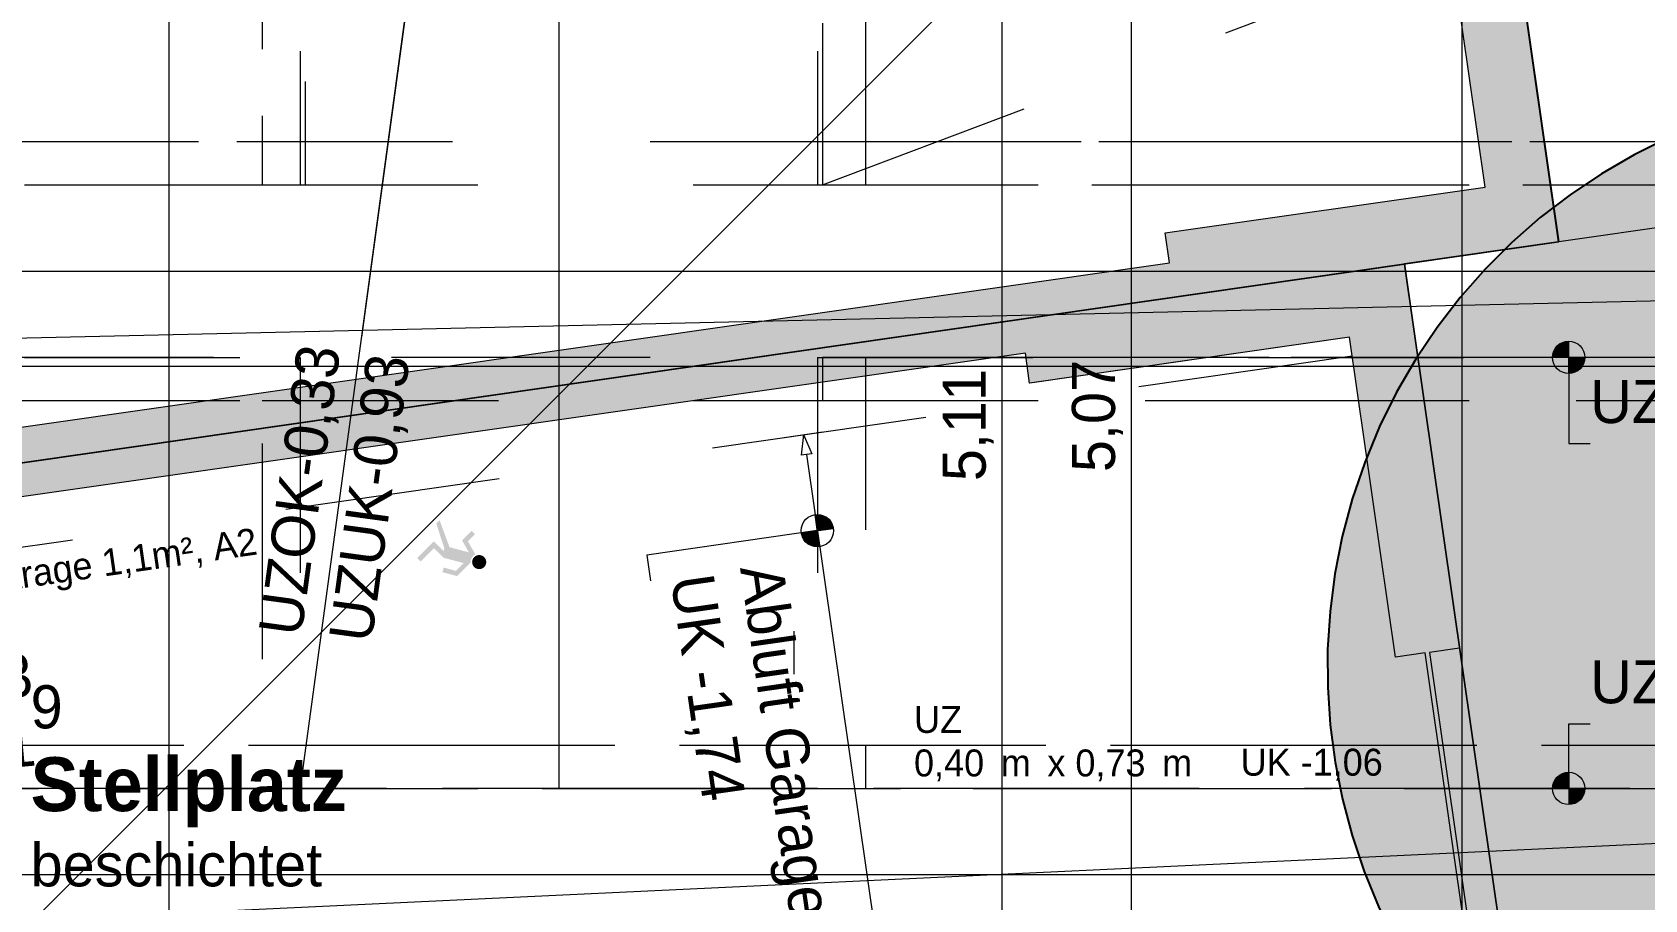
# Model space of a CAD drawing. Header units: metres. Extents: x -14 to 130, y -38 to 4.
# Drawn here: x 2.683 to 6.424, y -31.238 to -29.226 of the extents above; entities that cross this region are included whole.
import ezdxf

# ---------------------------------------------------------------- set-up
doc = ezdxf.new("R2010")
doc.units = ezdxf.units.M
doc.header["$MEASUREMENT"] = 0
for name, pattern in [('Punkt 1_1', [0.075, 0.025, -0.05]), ('Schnittlinie', [0.006, 0.003, -0.0015, 0, -0.0015]), ('Strichliert_1_-1', [2, 1, -1]), ('Strichlinie eng', [0.002, 0.0015, -0.0005]), ('Untersicht', [0.001, 0.0005, -0.0005])]:
    doc.linetypes.add(name, pattern=pattern)
for name, color, linetype in [('-1._KG PP_3_210 Decke', 7, 'Continuous'), ('-1._KG PP_3_250 Träger Unterzug', 7, 'Continuous'), ('-1._KG PP_3_570 Beschriftung 3D', 7, 'Continuous'), ('-1._KG PP_3_810 Raum', 7, 'Continuous'), ('-1._KG PP_3_815 Raumbegrenzung', 7, 'Continuous'), ('-1._KG PP_3_851 Marker Schnitt', 7, 'Continuous'), ('-1._KG PP_3_870 Dokumentation allgemein', 7, 'Continuous'), ('-1._KG PP_3_945 Einreichplan Beschriftung', 7, 'Continuous'), ('-1._KG PP_3_950 Polierplan Bemaßung', 7, 'Continuous'), ('-1._KG PP_3_970 Brandschutz', 7, 'Continuous'), ('-1._KG PP_3_Bemaßen_Sperrmaß 2D', 7, 'Continuous'), ('-1._KG PP_3_Kataster Grenzpunkte_Grenzpunkt (GP) Hausecke_Kennzeichen', 7, 'Continuous'), ('-1._KG PP_3_Kataster Grenzpunkte_Grenzpunkt (GP) Hausecke_Punktnummer', 7, 'Continuous'), ('-1._KG PP_3_Kataster Grundstücke_Grundstück', 7, 'Continuous')]:
    doc.layers.add(name, color=color, linetype=linetype)
doc.styles.add('ERSTELLTER_STIL_5', font='')
doc.styles.add('ERSTELLTER_STIL_9', font='')
doc.styles.get('ERSTELLTER_STIL_5').set_extended_font_data('Eurostile')
doc.styles.get('ERSTELLTER_STIL_9').set_extended_font_data('Eurostile', bold=True)
doc.linetypes.add('GAS', pattern='A,0,[1,415_260415_PP_VA_1_2 -1 KG1.Shx,S=0.186508,R=0,X=0,Y=0],-26.5,0', length=26.5)

msp = doc.modelspace()

# ---------------------------------------------------------------- hatches: boundary and pattern name
at = {"layer": '-1._KG PP_3_210 Decke', "linetype": 'Continuous', "lineweight": 0, "true_color": 0x0f1f00}
h = msp.add_hatch(color=88, dxfattribs=at)
h.paths.add_polyline_path([(7.2576, -32.0316, 1), (6.8185, -29.3675, 1)])
h.paths.add_polyline_path([(7.7037, -30.1759, -1), (7.8013, -30.7679, -1)], flags=0)
at = {"layer": '-1._KG PP_3_570 Beschriftung 3D', "linetype": 'Continuous', "lineweight": 0, "true_color": 0x191100}
h = msp.add_hatch(color=28, dxfattribs=at)
h.paths.add_polyline_path([(0.8669, -11.48), (0.8449, -11.48), (0.8449, -11.49), (0.8669, -11.49), (0.8669, -11.935), (1.0169, -11.935), (1.0169, -11.56), (1.7669, -11.56), (1.7669, -11.49), (4.9669, -11.49), (4.9669, -11.56), (5.7169, -11.56), (5.7169, -11.935), (5.7869, -11.935), (5.7869, -13.105), (5.7169, -13.105), (5.7169, -13.855), (4.9669, -13.855), (4.9669, -13.925), (1.7669, -13.925), (1.7669, -13.855), (1.0169, -13.855), (1.0169, -13.105), (0.8669, -13.105), (0.8669, -14.005), (1.7669, -14.005), (1.7669, -13.935), (4.9669, -13.935), (4.9669, -14.005), (5.7869, -14.005), (5.7869, -14.205), (4.9669, -14.205), (4.9669, -14.275), (1.7669, -14.275), (1.7669, -14.205), (0.8669, -14.205), (0.8669, -15.105), (1.0169, -15.105), (1.0169, -14.355), (1.7669, -14.355), (1.7669, -14.285), (4.9669, -14.285), (4.9669, -14.355), (5.7169, -14.355), (5.7169, -15.105), (5.7869, -15.105), (5.7869, -15.825), (5.7169, -15.825), (5.7169, -16.575), (4.9669, -16.575), (4.9669, -16.645), (1.7669, -16.645), (1.7669, -16.575), (1.0169, -16.575), (1.0169, -15.825), (0.8669, -15.825), (0.8669, -16.725), (1.7669, -16.725), (1.7669, -16.655), (4.9669, -16.655), (4.9669, -16.725), (5.7869, -16.725), (5.7869, -16.925), (4.9669, -16.925), (4.9669, -16.995), (1.7669, -16.995), (1.7669, -16.925), (0.8669, -16.925), (0.8669, -17.825), (1.0169, -17.825), (1.0169, -17.075), (1.7669, -17.075), (1.7669, -17.005), (4.9669, -17.005), (4.9669, -17.075), (5.7169, -17.075), (5.7169, -17.825), (5.7869, -17.825), (5.7869, -18.995), (5.7169, -18.995), (5.7169, -19.37), (4.9669, -19.37), (4.9669, -19.44), (1.7669, -19.44), (1.7669, -19.37), (1.0169, -19.37), (1.0169, -18.995), (0.8669, -18.995), (0.8669, -19.895), (1.0169, -19.895), (1.0169, -19.52), (1.7669, -19.52), (1.7669, -19.45), (4.9669, -19.45), (4.9669, -19.52), (5.7169, -19.52), (5.7169, -19.895), (5.7869, -19.895), (5.7869, -21.065), (5.7169, -21.065), (5.7169, -21.815), (4.9669, -21.815), (4.9669, -21.885), (1.7669, -21.885), (1.7669, -21.815), (1.0169, -21.815), (1.0169, -21.065), (0.8669, -21.065), (0.8669, -21.965), (1.7669, -21.965), (1.7669, -21.895), (4.9669, -21.895), (4.9669, -21.965), (5.7869, -21.965), (5.7869, -22.165), (4.9669, -22.165), (4.9669, -22.235), (1.7669, -22.235), (1.7669, -22.165), (0.8669, -22.165), (0.8669, -23.065), (1.0169, -23.065), (1.0169, -22.315), (1.7669, -22.315), (1.7669, -22.245), (4.9669, -22.245), (4.9669, -22.315), (5.7169, -22.315), (5.7169, -23.065), (5.7869, -23.065), (5.7869, -24.235), (5.7169, -24.235), (5.7169, -24.61), (4.9669, -24.61), (4.9669, -24.68), (1.7669, -24.68), (1.7669, -24.61), (1.0169, -24.61), (1.0169, -24.235), (0.8669, -24.235), (0.8669, -25.135), (1.0169, -25.135), (1.0169, -24.76), (1.7669, -24.76), (1.7669, -24.69), (4.9669, -24.69), (4.9669, -24.76), (5.7169, -24.76), (5.7169, -25.135), (5.7869, -25.135), (5.7869, -26.305), (5.7169, -26.305), (5.7169, -27.055), (4.9669, -27.055), (4.9669, -27.125), (1.7669, -27.125), (1.7669, -27.055), (1.0169, -27.055), (1.0169, -26.305), (0.8669, -26.305), (0.8669, -27.205), (1.7669, -27.205), (1.7669, -27.135), (4.9669, -27.135), (4.9669, -27.205), (5.8569, -27.205), (5.8569, -27.2189), (4.976, -27.345), (4.9859, -27.4143), (1.8181, -27.8674), (1.8082, -27.7981), (0.9173, -27.9256), (1.0447, -28.8165), (1.1932, -28.7953), (1.087, -28.0528), (1.8294, -27.9466), (1.8195, -27.8773), (4.9873, -27.4242), (4.9972, -27.4935), (5.7396, -27.3872), (5.8458, -28.1297), (5.9151, -28.1198), (6.0171, -28.8325), (5.9478, -28.8424), (6.054, -29.5849), (5.3116, -29.6911), (5.3215, -29.7604), (2.1537, -30.2135), (2.1438, -30.1442), (1.4014, -30.2504), (1.2952, -29.508), (1.1467, -29.5292), (1.2741, -30.4202), (0.9173, -30.4715), (1.0447, -31.3624), (1.1932, -31.3412), (1.087, -30.5987), (1.8294, -30.4925), (1.8195, -30.4232), (4.9873, -29.9701), (4.9972, -30.0394), (5.7396, -29.9332), (5.8458, -30.6756), (5.9151, -30.6657), (6.0171, -31.3784), (5.9478, -31.3883), (6.054, -32.1308), (5.3116, -32.237), (5.3215, -32.3063), (2.1537, -32.7594), (2.1438, -32.6901), (1.4014, -32.7963), (1.2952, -32.0539), (1.1467, -32.0751), (1.2741, -32.9661), (2.1651, -32.8386), (2.1551, -32.7693), (5.3229, -32.3162), (5.3328, -32.3855), (13.0079, -31.2875), (13.0178, -31.3553), (13.9084, -31.2254), (13.8997, -31.166), (17.0675, -30.7129), (17.0749, -30.7638), (17.9655, -30.634), (17.8356, -29.7434), (17.7645, -29.7538), (17.6625, -29.0411), (17.7318, -29.031), (17.602, -28.1404), (16.7114, -28.2702), (16.7227, -28.3479), (13.555, -28.8011), (13.5557, -28.806), (13.5448, -28.7318), (12.6543, -28.8616), (12.7841, -29.7522), (12.8533, -29.7421), (12.9553, -30.4549), (12.8879, -30.4647), (13.0065, -31.2777), (6.2223, -32.2481), (6.0963, -31.3671), (6.027, -31.377), (5.925, -30.6643), (5.9943, -30.6544), (5.8668, -29.7632), (6.2237, -29.7121), (6.0963, -28.8212), (6.027, -28.8311), (5.925, -28.1184), (5.9943, -28.1084), (5.8669, -27.2175), (5.8669, -26.305), (5.7969, -26.305), (5.7969, -25.135), (5.8669, -25.135), (5.8669, -24.235), (5.7969, -24.235), (5.7969, -23.065), (5.8669, -23.065), (5.8669, -22.165), (5.7969, -22.165), (5.7969, -21.965), (5.8669, -21.965), (5.8669, -21.065), (5.7969, -21.065), (5.7969, -19.895), (5.8669, -19.895), (5.8669, -18.995), (5.7969, -18.995), (5.7969, -17.825), (5.8669, -17.825), (5.8669, -16.925), (5.7969, -16.925), (5.7969, -16.725), (5.8669, -16.725), (5.8669, -15.825), (5.7969, -15.825), (5.7969, -15.105), (5.8669, -15.105), (5.8669, -14.205), (5.7969, -14.205), (5.7969, -14.005), (5.8669, -14.005), (5.8669, -13.105), (5.7969, -13.105), (5.7969, -11.935), (5.8669, -11.935), (5.8669, -11.035), (5.7969, -11.035), (5.7969, -9.865), (5.8669, -9.865), (5.8669, -8.965), (4.9669, -8.965), (4.9669, -9.035), (1.7669, -9.035), (1.7669, -8.965), (0.8669, -8.965), (0.8669, -9.865), (1.0169, -9.865), (1.0169, -9.115), (1.7669, -9.115), (1.7669, -9.045), (4.9669, -9.045), (4.9669, -9.115), (5.7169, -9.115), (5.7169, -9.865), (5.7869, -9.865), (5.7869, -11.035), (5.7169, -11.035), (5.7169, -11.41), (4.9669, -11.41), (4.9669, -11.48), (1.7669, -11.48), (1.7669, -11.41), (1.0169, -11.41), (1.0169, -11.035), (0.8669, -11.035)])
h.paths.add_polyline_path([(12.9325, -29.7306), (12.8243, -28.9884), (13.5665, -28.8802), (13.5564, -28.811), (16.7241, -28.3578), (16.7228, -28.3486), (16.733, -28.4186), (17.4752, -28.3104), (17.5834, -29.0526), (17.6526, -29.0425), (17.7546, -29.7552), (17.6872, -29.7651), (17.7954, -30.5072), (17.0532, -30.6154), (17.066, -30.703), (13.8983, -31.1561), (13.8867, -31.077), (13.1446, -31.1852), (13.0364, -30.443), (12.9652, -30.4534), (12.8632, -29.7407)], flags=0)
at = {"layer": '-1._KG PP_3_Kataster Grenzpunkte_Grenzpunkt (GP) Hausecke_Kennzeichen', "linetype": 'Continuous', "lineweight": 0, "true_color": 0x000000}
for points in [[(6.248, -29.98), (6.248, -29.9425), (6.2337, -29.9454), (6.2215, -29.9535), (6.2134, -29.9656), (6.2105, -29.98)], [(6.248, -29.98), (6.248, -30.0175), (6.2624, -30.0146), (6.2745, -30.0065), (6.2827, -29.9944), (6.2855, -29.98)], [(4.5046, -30.3819), (4.5417, -30.3766), (4.5369, -30.3628), (4.5271, -30.3519), (4.5139, -30.3456), (4.4993, -30.3448)], [(4.5046, -30.3819), (4.4675, -30.3873), (4.4724, -30.4011), (4.4821, -30.412), (4.4953, -30.4183), (4.51, -30.4191)], [(6.248, -30.98), (6.248, -30.9425), (6.2337, -30.9454), (6.2215, -30.9535), (6.2134, -30.9656), (6.2105, -30.98)], [(6.248, -30.98), (6.248, -31.0175), (6.2624, -31.0146), (6.2745, -31.0065), (6.2827, -30.9944), (6.2855, -30.98)]]:
    msp.add_hatch(color=18, dxfattribs=at).paths.add_polyline_path(points)
at = {"layer": '-1._KG PP_3_Kataster Grenzpunkte_Grenzpunkt (GP) Hausecke_Punktnummer', "linetype": 'Continuous', "lineweight": 13, "true_color": 0x7e7f7f}
for points in [[(3.6839, -30.4572), (3.666, -30.4752), (3.6378, -30.4676), (3.635, -30.4782), (3.6689, -30.4873), (3.7, -30.4562, -0.301997), (3.7111, -30.4368), (3.6938, -30.4063), (3.7103, -30.3898), (3.7026, -30.3821), (3.6803, -30.4043), (3.6962, -30.4323), (3.6513, -30.4203), (3.6282, -30.3578), (3.6205, -30.3655), (3.6393, -30.4231), (3.6376, -30.4294), (3.615, -30.4068), (3.5764, -30.4454), (3.5845, -30.4535), (3.6154, -30.4226), (3.6376, -30.4448)], [(3.7317, -30.4433, 1), (3.7085, -30.4664, 1)]]:
    msp.add_hatch(color=8, dxfattribs=at).paths.add_polyline_path(points)

# ---------------------------------------------------------------- linework, layer by layer
at = {"layer": '-1._KG PP_3_210 Decke', "color": 7, "linetype": 'Punkt 1_1', "lineweight": 25, "ltscale": 1000, "flags": 128}
msp.add_lwpolyline([(7.2576, -32.0316, 1), (6.8185, -29.3675, 1)], format="xyb", close=True, dxfattribs=at)
at = {"layer": '-1._KG PP_3_210 Decke', "color": 8, "linetype": 'Untersicht', "lineweight": 13, "ltscale": 1000, "flags": 128}
msp.add_lwpolyline([(0.1962, -30.98), (0.1998, -33.8865), (18.7205, -31.2253), (18.7275, -29.58), (11.985, -29.58), (11.985, -30.48), (9.135, -30.48), (9.135, -30.98)], close=True, dxfattribs=at)
at = {"layer": '-1._KG PP_3_250 Träger Unterzug', "color": 76, "linetype": 'GAS', "lineweight": 13, "ltscale": 1000, "true_color": 0x3f7f02}
for p, q in [((3.905, -22.165), (3.905, -30.98)), ((0.6648, -29.78), (18.2562, -29.78)), ((9.335, -31.18), (0.6666, -31.18))]:
    msp.add_line(p, q, dxfattribs=at)
at = {"layer": '-1._KG PP_3_250 Träger Unterzug', "color": 76, "linetype": 'Untersicht', "lineweight": 13, "ltscale": 1000, "true_color": 0x3f7f02, "flags": 128}
for points in [[(3.305, -26.27), (3.305, -29.58)], [(4.505, -26.27), (4.505, -29.58)], [(0.6648, -29.58), (3.305, -29.58)], [(4.505, -29.58), (11.985, -29.58)], [(0.6648, -29.98), (3.305, -29.98)], [(3.305, -29.98), (3.305, -30.98)], [(4.505, -29.98), (11.985, -29.98)], [(4.505, -29.98), (4.505, -30.98)], [(9.135, -30.98), (0.6666, -30.98)], [(4.505, -30.98), (3.305, -30.98)]]:
    msp.add_lwpolyline(points, dxfattribs=at)
at = {"layer": '-1._KG PP_3_570 Beschriftung 3D', "color": 40, "linetype": 'Continuous', "lineweight": 0, "ltscale": 1000, "true_color": 0xffb300, "flags": 128}
for points in [[(6.054, -29.5849), (5.9478, -28.8424)], [(6.0963, -28.8212), (6.2237, -29.7121)], [(6.0967, -28.8212), (6.2241, -29.7121)], [(5.3116, -29.6911), (6.054, -29.5849)], [(5.3215, -29.7604), (5.3116, -29.6911)], [(6.2237, -29.7121), (5.8668, -29.7632)], [(6.2241, -29.7121), (5.8672, -29.7632)], [(2.1537, -30.2135), (5.3215, -29.7604)], [(5.8668, -29.7632), (5.9943, -30.6544)], [(5.8672, -29.7632), (5.9947, -30.6544)], [(5.7396, -29.9332), (4.9972, -30.0394)], [(5.7396, -29.9332), (4.9976, -30.0394)], [(5.8458, -30.6756), (5.7396, -29.9332)], [(4.9873, -29.9701), (1.8195, -30.4232)], [(4.9873, -29.9701), (1.8199, -30.4232)], [(4.9972, -30.0394), (4.9873, -29.9701)], [(5.9151, -30.6657), (5.8458, -30.6756)], [(5.9151, -30.6657), (5.8462, -30.6756)], [(6.0171, -31.3784), (5.9151, -30.6657)], [(5.9943, -30.6544), (5.925, -30.6643)], [(5.925, -30.6643), (6.027, -31.377)], [(5.9947, -30.6544), (5.9254, -30.6643)], [(5.9254, -30.6643), (6.0274, -31.377)]]:
    msp.add_lwpolyline(points, dxfattribs=at)
at = {"layer": '-1._KG PP_3_810 Raum', "color": 5, "linetype": 'Continuous', "lineweight": 0, "ltscale": 1000, "flags": 128}
for points in [[(0.9178, -27.929), (1.2764, -30.4234), (6.2255, -29.7119), (5.8669, -27.2175)], [(0.9178, -30.475), (1.2764, -32.9693), (6.2255, -32.2578), (5.8669, -29.7634)]]:
    msp.add_lwpolyline(points, close=True, dxfattribs=at)
at = {"layer": '-1._KG PP_3_815 Raumbegrenzung', "color": 5, "linetype": 'Continuous', "lineweight": 0, "ltscale": 1000, "flags": 128}
for points in [[(6.2255, -29.7119), (1.2764, -30.4234), (0.9178, -27.929), (5.8669, -27.2175)], [(6.2255, -32.2578), (1.2764, -32.9693), (0.9178, -30.475), (5.8669, -29.7634)]]:
    msp.add_lwpolyline(points, close=True, dxfattribs=at)
at = {"layer": '-1._KG PP_3_851 Marker Schnitt', "color": 7, "linetype": 'Schnittlinie', "lineweight": 13, "ltscale": 1000}
msp.add_line((4.45, -20.015), (4.45, -35.645), dxfattribs=at)
at = {"layer": '-1._KG PP_3_870 Dokumentation allgemein', "color": 140, "linetype": 'Strichlinie eng', "lineweight": 0, "ltscale": 1000, "true_color": 0x00b9ff, "flags": 128}
msp.add_lwpolyline([(5.8669, -27.2175), (11.8058, -26.3637), (12.1644, -28.858), (6.2255, -29.7119)], close=True, dxfattribs=at)
at = {"layer": '-1._KG PP_3_970 Brandschutz', "color": 16, "linetype": 'Continuous', "lineweight": 13, "ltscale": 1000, "true_color": 0x7e0000}
for p, q in [((4.4278, -30.1656), (4.5174, -30.1527)), ((4.4726, -30.1591), (4.4669, -30.2071)), ((4.4726, -30.1591), (4.4916, -30.2035)), ((4.4916, -30.2035), (4.4669, -30.2071)), ((4.4792, -30.2053), (4.8929, -33.0824))]:
    msp.add_line(p, q, dxfattribs=at)
at = {"layer": '-1._KG PP_3_970 Brandschutz', "color": 16, "linetype": 'Untersicht', "lineweight": 13, "ltscale": 1000, "true_color": 0x7e0000, "flags": 128}
for points in [[(2.2815, -30.4741), (5.8944, -29.9547)], [(6.296, -32.7479), (5.8944, -29.9547)]]:
    msp.add_lwpolyline(points, dxfattribs=at)
at = {"layer": '-1._KG PP_3_Bemaßen_Sperrmaß 2D', "color": 5, "linetype": 'GAS', "lineweight": 0, "ltscale": 1000}
for p, q in [((3, 3), (3, -36)), ((6, 3), (6, -36)), ((-1.5, -30), (21, -30))]:
    msp.add_line(p, q, dxfattribs=at)
at = {"layer": '-1._KG PP_3_Kataster Grenzpunkte_Grenzpunkt (GP) Hausecke_Kennzeichen', "color": 7, "linetype": 'Strichliert_1_-1', "lineweight": 13, "ltscale": 1000}
for p, q in [((3.3054, -30.9775), (4.505, -22.165)), ((4.505, -22.165), (3.4471, -29.9331)), ((0.6673, -29.9799), (18.2562, -29.58)), ((0.6691, -31.3799), (8.3, -31.0194))]:
    msp.add_line(p, q, dxfattribs=at)
at = {"layer": '-1._KG PP_3_Kataster Grenzpunkte_Grenzpunkt (GP) Hausecke_Kennzeichen', "color": 76, "linetype": 'Continuous', "lineweight": 13, "ltscale": 1000, "true_color": 0x3f7f02}
msp.add_line((4.9339, -32.5165), (4.9339, -27.405), dxfattribs=at)
at = {"layer": '-1._KG PP_3_Kataster Grenzpunkte_Grenzpunkt (GP) Hausecke_Kennzeichen', "color": 6, "linetype": 'Continuous', "lineweight": 13, "ltscale": 1000, "true_color": 0xfb02fe}
msp.add_line((5.2339, -32.4744), (5.2339, -27.405), dxfattribs=at)
at = {"layer": '-1._KG PP_3_Kataster Grenzpunkte_Grenzpunkt (GP) Hausecke_Kennzeichen', "color": 30, "linetype": 'Untersicht', "lineweight": 13, "ltscale": 1000, "true_color": 0xff6400}
for p, q in [((4.5169, -29.58), (6.3409, -28.8919)), ((0.8662, -30.98), (2.8079, -30.8054))]:
    msp.add_line(p, q, dxfattribs=at)
at = {"layer": '-1._KG PP_3_Kataster Grenzpunkte_Grenzpunkt (GP) Hausecke_Kennzeichen', "color": 7, "linetype": 'Continuous', "lineweight": 13, "ltscale": 1000}
for p, q in [((6.248, -30.0175), (6.248, -29.9425)), ((6.2855, -29.98), (6.2105, -29.98)), ((6.248, -29.98), (6.248, -30.18)), ((6.248, -30.18), (6.298, -30.18)), ((4.4675, -30.3873), (4.5417, -30.3766)), ((4.51, -30.4191), (4.4993, -30.3448)), ((4.5046, -30.3819), (4.1087, -30.4389)), ((4.1087, -30.4389), (4.1172, -30.4983)), ((6.248, -30.98), (6.248, -30.83)), ((6.248, -30.83), (6.298, -30.83)), ((6.248, -30.9425), (6.248, -31.0175)), ((6.2105, -30.98), (6.2855, -30.98))]:
    msp.add_line(p, q, dxfattribs=at)
for centre, radius in [((6.248, -29.98), 0.0375), ((4.5046, -30.3819), 0.0375), ((3.305, -30.98), 0.0025), ((6.248, -30.98), 0.0375)]:
    msp.add_circle(centre, radius, dxfattribs=at)
at = {"layer": '-1._KG PP_3_Kataster Grenzpunkte_Grenzpunkt (GP) Hausecke_Punktnummer', "color": 8, "linetype": 'Continuous', "lineweight": 13, "ltscale": 1000, "true_color": 0x7e7f7f}
msp.add_line((9.1926, -24.7782), (0.8689, -33.1019), dxfattribs=at)
msp.add_line((9.1926, -24.7782), (0.8689, -33.1019), dxfattribs=at)
at = {"layer": '-1._KG PP_3_Kataster Grundstücke_Grundstück', "color": 30, "linetype": 'Untersicht', "lineweight": 13, "ltscale": 1000, "true_color": 0xff6400, "flags": 128}
for points in [[(3.3169, -21.895), (0.9549, -21.895), (0.9645, -29.58), (3.3169, -29.58), (3.3169, -27.405), (3.3169, -27.205)], [(3.2169, -24.42), (3.2169, -29.58), (3.3169, -29.58), (3.3169, -24.42)], [(4.5169, -27.205), (4.5169, -27.405), (4.5169, -29.58), (13.7734, -29.58), (13.6123, -28.4743), (13.5834, -28.2764), (13.2909, -26.27), (10.055, -26.27), (7.625, -26.27), (4.5169, -26.27)], [(4.5169, -26.27), (4.5169, -29.58), (4.6169, -29.58), (4.6169, -26.27)], [(0.6648, -29.58), (3.3169, -29.58), (3.3169, -29.48), (0.6648, -29.48)], [(4.5169, -29.58), (13.7734, -29.58), (13.7589, -29.48), (4.5169, -29.48)], [(9.035, -30.88), (0.6661, -30.88), (0.6662, -30.98), (9.135, -30.98), (9.135, -30.48), (11.985, -30.48), (11.985, -29.98), (11.885, -29.98), (11.885, -30.38), (9.035, -30.38)], [(0.865, -29.98), (0.8662, -30.98), (9.135, -30.98), (9.135, -30.48), (11.985, -30.48), (11.985, -29.98)], [(3.2169, -30.98), (4.6169, -30.98), (4.6169, -29.98), (3.2169, -29.98)], [(3.2169, -30.08), (4.6169, -30.08), (4.6169, -29.98), (3.2169, -29.98)], [(4.5169, -30.08), (11.985, -30.08), (11.985, -29.98), (4.5169, -29.98)]]:
    msp.add_lwpolyline(points, close=True, dxfattribs=at)
for points in [[(4.6169, -22.165), (3.2169, -22.165), (3.2169, -29.48)], [(4.6169, -29.48), (4.6169, -22.165)], [(0.8643, -29.48), (0.8651, -30.08), (11.885, -30.08)], [(18.0554, -30.08), (18.0579, -29.48), (0.8643, -29.48)], [(4.6169, -29.48), (3.2169, -29.48)], [(3.2169, -29.48), (3.2169, -29.58)], [(4.6169, -29.58), (4.6169, -29.48)], [(3.2169, -29.58), (4.6169, -29.58)], [(0.6648, -30.08), (3.3169, -30.08), (3.3169, -29.98)], [(11.885, -30.08), (11.885, -30.38), (9.035, -30.38), (9.035, -30.88), (0.8661, -30.88)]]:
    msp.add_lwpolyline(points, dxfattribs=at)

# ---------------------------------------------------------------- texts
at = {"layer": '-1._KG PP_3_810 Raum', "color": 7, "linetype": 'Continuous', "lineweight": 13, "attachment_point": 1}
for s, insert, char_height, style in [('\\A1;{\\pql;\\pt0;\\fEurostile|b0|i0|c0|p0;\\W1.000000;9}', (2.6793, -30.7405), 0.1, 'ERSTELLTER_STIL_5'), ('\\A1;{\\pql;\\pt0;\\fEurostile|b1|i0|c0|p0;\\W1.000000;Stellplatz}', (2.6793, -30.9076), 0.125, 'ERSTELLTER_STIL_9'), ('\\A1;{\\pql;\\pt0;\\fEurostile|b0|i0|c0|p0;\\W1.000000;beschichtet}', (2.6793, -31.1071), 0.1, 'ERSTELLTER_STIL_5')]:
    msp.add_mtext(s, dxfattribs=dict(at, insert=insert, char_height=char_height, style=style))
at = {"layer": '-1._KG PP_3_945 Einreichplan Beschriftung', "color": 7, "linetype": 'Continuous', "lineweight": 13, "char_height": 0.0625, "style": 'ERSTELLTER_STIL_5'}
for s, insert, attachment_point in [('\\A1;{\\pql;\\pt0,1;\\fEurostile|b0|i0|c0|p0;\\W1.000000;UZ\\fEurostile|b0|i0|c0|p0;\\W1.000000;\\A1{\\H.66x;\\S^  ;}\\fEurostile|b0|i0|c0|p0;\\W1.000000;\\fEurostile|b0|i0|c0|p0;\\W1.000000;\\A1{\\H.66x;\\S^  ;}\\fEurostile|b0|i0|c0|p0;\\W1.000000;\\fEurostile|b0|i0|c0|p0;\\W1.000000;\\fEurostile|b0|i0|c0|p0;\\W1.000000;\\fEurostile|b0|i0|c0|p0;\\W1.000000;\\fEurostile|b0|i0|c0|p0;\\W1.000000;\\fEurostile|b0|i0|c0|p0;\\W1.000000;\\fEurostile|b0|i0|c0|p0;\\W1.000000;\\A1{\\H.66x;\\S^  ;}\\fEurostile|b0|i0|c0|p0;\\W1.000000;\\fEurostile|b0|i0|c0|p0;\\W1.000000;\\A1{\\H.66x;\\S^  ;}\\fEurostile|b0|i0|c0|p0;\\W1.000000;\\fEurostile|b0|i0|c0|p0;\\W1.000000;\\fEurostile|b0|i0|c0|p0;\\W1.000000;\\fEurostile|b0|i0|c0|p0;\\W1.000000;\\fEurostile|b0|i0|c0|p0;\\W1.000000;\\fEurostile|b0|i0|c0|p0;\\W1.000000;\\fEurostile|b0|i0|c0|p0;\\W1.000000;\\A1{\\H.66x;\\S^  ;}\\fEurostile|b0|i0|c0|p0;\\W1.000000;\\fEurostile|b0|i0|c0|p0;\\W1.000000;\\A1{\\H.66x;\\S^  ;}\\fEurostile|b0|i0|c0|p0;\\W1.000000;\\fEurostile|b0|i0|c0|p0;\\W1.000000;\\fEurostile|b0|i0|c0|p0;\\W1.000000;\\fEurostile|b0|i0|c0|p0;\\W1.000000;\\fEurostile|b0|i0|c0|p0;\\W1.000000;\\fEurostile|b0|i0|c0|p0;\\W1.000000;\\fEurostile|b0|i0|c0|p0;\\W1.000000;\\A1{\\H.66x;\\S^  ;}\\fEurostile|b0|i0|c0|p0;\\W1.000000;\\fEurostile|b0|i0|c0|p0;\\W1.000000;\\A1{\\H.66x;\\S^  ;}\\fEurostile|b0|i0|c0|p0;\\W1.000000;\\fEurostile|b0|i0|c0|p0;\\W1.000000;\\fEurostile|b0|i0|c0|p0;\\W1.000000;\\fEurostile|b0|i0|c0|p0;\\W1.000000;\\fEurostile|b0|i0|c0|p0;\\W1.000000;\\fEurostile|b0|i0|c0|p0;\\W1.000000;\\fEurostile|b0|i0|c0|p0;\\W1.000000;\\A1{\\H.66x;\\S^  ;}\\fEurostile|b0|i0|c0|p0;\\W1.000000;\\fEurostile|b0|i0|c0|p0;\\W1.000000;\\A1{\\H.66x;\\S^  ;}\\fEurostile|b0|i0|c0|p0;\\W1.000000;\\fEurostile|b0|i0|c0|p0;\\W1.000000;\\fEurostile|b0|i0|c0|p0;\\W1.000000;\\fEurostile|b0|i0|c0|p0;\\W1.000000;\\fEurostile|b0|i0|c0|p0;\\W1.000000;\\fEurostile|b0|i0|c0|p0;\\W1.000000;\\fEurostile|b0|i0|c0|p0;\\W1.000000;\\A1{\\H.66x;\\S^  ;}\\fEurostile|b0|i0|c0|p0;\\W1.000000;}', (4.729, -30.7886), 1), ('\\A1;{\\pql;\\pt0,1;\\fEurostile|b0|i0|c0|p0;\\W1.000000;0,40\\fEurostile|b0|i0|c0|p0;\\W1.000000;\\A1{\\H.66x;\\S^  ;}\\fEurostile|b0|i0|c0|p0;\\W1.000000; m\\fEurostile|b0|i0|c0|p0;\\W1.000000;\\A1{\\H.66x;\\S^  ;}\\fEurostile|b0|i0|c0|p0;\\W1.000000; x \\fEurostile|b0|i0|c0|p0;\\W1.000000;\\fEurostile|b0|i0|c0|p0;\\W1.000000;\\fEurostile|b0|i0|c0|p0;\\W1.000000;\\fEurostile|b0|i0|c0|p0;\\W1.000000;\\fEurostile|b0|i0|c0|p0;\\W1.000000;0,73\\fEurostile|b0|i0|c0|p0;\\W1.000000;\\A1{\\H.66x;\\S^  ;}\\fEurostile|b0|i0|c0|p0;\\W1.000000; m\\fEurostile|b0|i0|c0|p0;\\W1.000000;\\A1{\\H.66x;\\S^  ;}\\fEurostile|b0|i0|c0|p0;\\W1.000000;\\fEurostile|b0|i0|c0|p0;\\W1.000000;\\fEurostile|b0|i0|c0|p0;\\W1.000000;\\fEurostile|b0|i0|c0|p0;\\W1.000000;\\fEurostile|b0|i0|c0|p0;\\W1.000000;\\fEurostile|b0|i0|c0|p0;\\W1.000000;\\fEurostile|b0|i0|c0|p0;\\W1.000000;\\A1{\\H.66x;\\S^  ;}\\fEurostile|b0|i0|c0|p0;\\W1.000000;\\fEurostile|b0|i0|c0|p0;\\W1.000000;\\A1{\\H.66x;\\S^  ;}\\fEurostile|b0|i0|c0|p0;\\W1.000000;\\fEurostile|b0|i0|c0|p0;\\W1.000000;\\fEurostile|b0|i0|c0|p0;\\W1.000000;\\fEurostile|b0|i0|c0|p0;\\W1.000000;\\fEurostile|b0|i0|c0|p0;\\W1.000000;\\fEurostile|b0|i0|c0|p0;\\W1.000000;\\fEurostile|b0|i0|c0|p0;\\W1.000000;\\A1{\\H.66x;\\S^  ;}\\fEurostile|b0|i0|c0|p0;\\W1.000000;\\fEurostile|b0|i0|c0|p0;\\W1.000000;\\A1{\\H.66x;\\S^  ;}\\fEurostile|b0|i0|c0|p0;\\W1.000000;\\fEurostile|b0|i0|c0|p0;\\W1.000000;\\fEurostile|b0|i0|c0|p0;\\W1.000000;\\fEurostile|b0|i0|c0|p0;\\W1.000000;\\fEurostile|b0|i0|c0|p0;\\W1.000000;\\fEurostile|b0|i0|c0|p0;\\W1.000000;\\fEurostile|b0|i0|c0|p0;\\W1.000000;\\A1{\\H.66x;\\S^  ;}\\fEurostile|b0|i0|c0|p0;\\W1.000000;\\fEurostile|b0|i0|c0|p0;\\W1.000000;\\A1{\\H.66x;\\S^  ;}\\fEurostile|b0|i0|c0|p0;\\W1.000000;\\fEurostile|b0|i0|c0|p0;\\W1.000000;\\fEurostile|b0|i0|c0|p0;\\W1.000000;\\fEurostile|b0|i0|c0|p0;\\W1.000000;\\fEurostile|b0|i0|c0|p0;\\W1.000000;\\fEurostile|b0|i0|c0|p0;\\W1.000000;\\fEurostile|b0|i0|c0|p0;\\W1.000000;\\A1{\\H.66x;\\S^  ;}\\fEurostile|b0|i0|c0|p0;\\W1.000000;}', (4.729, -30.8895), 1), ('\\A1;{\\pql;\\fEurostile|b0|i0|c0|p0;\\W1.000000;UK\\fEurostile|b0|i0|c0|p0;\\W1.000000; \\fEurostile|b0|i0|c0|p0;\\W1.000000;-1,06}', (5.4868, -30.9619), 7)]:
    msp.add_mtext(s, dxfattribs=dict(at, insert=insert, attachment_point=attachment_point))
at = {"layer": '-1._KG PP_3_950 Polierplan Bemaßung', "color": 6, "linetype": 'Continuous', "lineweight": 13, "true_color": 0xfb02fe, "insert": (5.2139, -30.2461), "char_height": 0.1, "width": 0.306373, "attachment_point": 7, "rotation": 90, "style": 'ERSTELLTER_STIL_5'}
msp.add_mtext('\\A1;{\\pql;\\fEurostile|b0|i0|c0|p0;\\W1.000000;5,07}', dxfattribs=at)
at = {"layer": '-1._KG PP_3_950 Polierplan Bemaßung', "color": 76, "linetype": 'Continuous', "lineweight": 13, "true_color": 0x3f7f02, "insert": (4.9139, -30.2671), "char_height": 0.1, "width": 0.306373, "attachment_point": 7, "rotation": 90, "style": 'ERSTELLTER_STIL_5'}
msp.add_mtext('\\A1;{\\pql;\\fEurostile|b0|i0|c0|p0;\\W1.000000;5,11}', dxfattribs=at)
at = {"layer": '-1._KG PP_3_970 Brandschutz', "color": 16, "linetype": 'Continuous', "lineweight": 13, "true_color": 0x7e0000, "insert": (2.3071, -30.5031), "char_height": 0.0625, "attachment_point": 1, "rotation": 8.1813, "style": 'ERSTELLTER_STIL_5'}
msp.add_mtext('\\A1;{\\pql;\\fEurostile|b0|i0|c0|p0;\\W1.000000;Abluft Garage 1,1m², A2}', dxfattribs=at)
at = {"layer": '-1._KG PP_3_Kataster Grenzpunkte_Grenzpunkt (GP) Hausecke_Kennzeichen', "color": 7, "linetype": 'Continuous', "lineweight": 13, "char_height": 0.1, "rotation": 82.2447, "style": 'ERSTELLTER_STIL_5'}
for s, insert, attachment_point in [('\\A1;{\\pql;\\pt0,1;\\fEurostile|b0|i0|c0|p0;\\W1.000000;-0,33\\fEurostile|b0|i0|c0|p0;\\W1.000000;\\A1{\\H.66x;\\S^  ;}\\fEurostile|b0|i0|c0|p0;\\W1.000000;\\fEurostile|b0|i0|c0|p0;\\W1.000000;\\A1{\\H.66x;\\S^  ;}\\fEurostile|b0|i0|c0|p0;\\W1.000000;\\fEurostile|b0|i0|c0|p0;\\W1.000000;\\fEurostile|b0|i0|c0|p0;\\W1.000000;\\fEurostile|b0|i0|c0|p0;\\W1.000000;\\fEurostile|b0|i0|c0|p0;\\W1.000000;\\fEurostile|b0|i0|c0|p0;\\W1.000000;\\fEurostile|b0|i0|c0|p0;\\W1.000000;\\A1{\\H.66x;\\S^  ;}\\fEurostile|b0|i0|c0|p0;\\W1.000000;\\fEurostile|b0|i0|c0|p0;\\W1.000000;\\A1{\\H.66x;\\S^  ;}\\fEurostile|b0|i0|c0|p0;\\W1.000000;\\fEurostile|b0|i0|c0|p0;\\W1.000000;\\fEurostile|b0|i0|c0|p0;\\W1.000000;\\fEurostile|b0|i0|c0|p0;\\W1.000000;\\fEurostile|b0|i0|c0|p0;\\W1.000000;\\fEurostile|b0|i0|c0|p0;\\W1.000000;\\fEurostile|b0|i0|c0|p0;\\W1.000000;\\A1{\\H.66x;\\S^  ;}\\fEurostile|b0|i0|c0|p0;\\W1.000000;\\fEurostile|b0|i0|c0|p0;\\W1.000000;\\A1{\\H.66x;\\S^  ;}\\fEurostile|b0|i0|c0|p0;\\W1.000000;\\fEurostile|b0|i0|c0|p0;\\W1.000000;\\fEurostile|b0|i0|c0|p0;\\W1.000000;\\fEurostile|b0|i0|c0|p0;\\W1.000000;\\fEurostile|b0|i0|c0|p0;\\W1.000000;\\fEurostile|b0|i0|c0|p0;\\W1.000000;\\fEurostile|b0|i0|c0|p0;\\W1.000000;\\A1{\\H.66x;\\S^  ;}\\fEurostile|b0|i0|c0|p0;\\W1.000000;\\fEurostile|b0|i0|c0|p0;\\W1.000000;\\fEurostile|b0|i0|c0|p0;\\W1.000000;\\fEurostile|b0|i0|c0|p0;\\W1.000000;\\fEurostile|b0|i0|c0|p0;\\W1.000000;\\fEurostile|b0|i0|c0|p0;\\W1.000000;\\fEurostile|b0|i0|c0|p0;\\W1.000000;\\fEurostile|b0|i0|c0|p0;\\W1.000000;\\fEurostile|b0|i0|c0|p0;\\W1.000000;\\fEurostile|b0|i0|c0|p0;\\W1.000000;\\fEurostile|b0|i0|c0|p0;\\W1.000000;\\fEurostile|b0|i0|c0|p0;\\W1.000000;\\fEurostile|b0|i0|c0|p0;\\W1.000000;\\fEurostile|b0|i0|c0|p0;\\W1.000000;\\fEurostile|b0|i0|c0|p0;\\W1.000000;\\fEurostile|b0|i0|c0|p0;\\W1.000000;\\fEurostile|b0|i0|c0|p0;\\W1.000000;\\fEurostile|b0|i0|c0|p0;\\W1.000000;\\fEurostile|b0|i0|c0|p0;\\W1.000000;}', (3.2581, -30.248), 1), ('\\A1;{\\pql;\\pt0,1;\\fEurostile|b0|i0|c0|p0;\\W1.000000;-0,93\\fEurostile|b0|i0|c0|p0;\\W1.000000;\\A1{\\H.66x;\\S^  ;}\\fEurostile|b0|i0|c0|p0;\\W1.000000;\\fEurostile|b0|i0|c0|p0;\\W1.000000;\\A1{\\H.66x;\\S^  ;}\\fEurostile|b0|i0|c0|p0;\\W1.000000;\\fEurostile|b0|i0|c0|p0;\\W1.000000;\\fEurostile|b0|i0|c0|p0;\\W1.000000;\\fEurostile|b0|i0|c0|p0;\\W1.000000;\\fEurostile|b0|i0|c0|p0;\\W1.000000;\\fEurostile|b0|i0|c0|p0;\\W1.000000;\\fEurostile|b0|i0|c0|p0;\\W1.000000;\\A1{\\H.66x;\\S^  ;}\\fEurostile|b0|i0|c0|p0;\\W1.000000;\\fEurostile|b0|i0|c0|p0;\\W1.000000;\\A1{\\H.66x;\\S^  ;}\\fEurostile|b0|i0|c0|p0;\\W1.000000;\\fEurostile|b0|i0|c0|p0;\\W1.000000;\\fEurostile|b0|i0|c0|p0;\\W1.000000;\\fEurostile|b0|i0|c0|p0;\\W1.000000;\\fEurostile|b0|i0|c0|p0;\\W1.000000;\\fEurostile|b0|i0|c0|p0;\\W1.000000;\\fEurostile|b0|i0|c0|p0;\\W1.000000;\\A1{\\H.66x;\\S^  ;}\\fEurostile|b0|i0|c0|p0;\\W1.000000;\\fEurostile|b0|i0|c0|p0;\\W1.000000;\\A1{\\H.66x;\\S^  ;}\\fEurostile|b0|i0|c0|p0;\\W1.000000;\\fEurostile|b0|i0|c0|p0;\\W1.000000;\\fEurostile|b0|i0|c0|p0;\\W1.000000;\\fEurostile|b0|i0|c0|p0;\\W1.000000;\\fEurostile|b0|i0|c0|p0;\\W1.000000;\\fEurostile|b0|i0|c0|p0;\\W1.000000;\\fEurostile|b0|i0|c0|p0;\\W1.000000;\\A1{\\H.66x;\\S^  ;}\\fEurostile|b0|i0|c0|p0;\\W1.000000;\\fEurostile|b0|i0|c0|p0;\\W1.000000;\\fEurostile|b0|i0|c0|p0;\\W1.000000;\\fEurostile|b0|i0|c0|p0;\\W1.000000;\\fEurostile|b0|i0|c0|p0;\\W1.000000;\\fEurostile|b0|i0|c0|p0;\\W1.000000;\\fEurostile|b0|i0|c0|p0;\\W1.000000;\\fEurostile|b0|i0|c0|p0;\\W1.000000;\\fEurostile|b0|i0|c0|p0;\\W1.000000;\\fEurostile|b0|i0|c0|p0;\\W1.000000;\\fEurostile|b0|i0|c0|p0;\\W1.000000;\\fEurostile|b0|i0|c0|p0;\\W1.000000;\\fEurostile|b0|i0|c0|p0;\\W1.000000;\\fEurostile|b0|i0|c0|p0;\\W1.000000;\\fEurostile|b0|i0|c0|p0;\\W1.000000;\\fEurostile|b0|i0|c0|p0;\\W1.000000;\\fEurostile|b0|i0|c0|p0;\\W1.000000;\\fEurostile|b0|i0|c0|p0;\\W1.000000;\\fEurostile|b0|i0|c0|p0;\\W1.000000;}', (3.4191, -30.2699), 1), ('\\A1;{\\pqr;\\pt0,1;\\fEurostile|b0|i0|c0|p0;\\W1.000000; UZOK}', (3.2581, -30.248), 3), ('\\A1;{\\pqr;\\pt0,1;\\fEurostile|b0|i0|c0|p0;\\W1.000000;UZUK}', (3.4201, -30.27), 3)]:
    msp.add_mtext(s, dxfattribs=dict(at, insert=insert, attachment_point=attachment_point))
at = {"layer": '-1._KG PP_3_Kataster Grenzpunkte_Grenzpunkt (GP) Hausecke_Kennzeichen', "color": 7, "linetype": 'Continuous', "lineweight": 13, "char_height": 0.1, "attachment_point": 7, "style": 'ERSTELLTER_STIL_5'}
for insert in [(6.298, -30.151), (6.298, -30.801)]:
    msp.add_mtext('\\A1;{\\pql;\\fEurostile|b0|i0|c0|p0;\\W1.000000;UZ\\fEurostile|b0|i0|c0|p0;\\W1.000000;UK \\fEurostile|b0|i0|c0|p0;\\W1.000000;-1,06}', dxfattribs=dict(at, insert=insert))
at = {"layer": '-1._KG PP_3_Kataster Grenzpunkte_Grenzpunkt (GP) Hausecke_Kennzeichen', "color": 7, "linetype": 'Continuous', "lineweight": 13, "insert": (4.146, -30.4942), "char_height": 0.1, "attachment_point": 7, "rotation": 278.1813, "line_spacing_factor": 0.974548, "style": 'ERSTELLTER_STIL_5'}
msp.add_mtext('\\A1;{\\pql;\\fEurostile|b0|i0|c0|p0;\\W1.000000;Abluft Garage 1,1m², A2\\P\\pql;\\fEurostile|b0|i0|c0|p0;\\W1.000000;UK \\fEurostile|b0|i0|c0|p0;\\W1.000000;-1,74}', dxfattribs=at)
at = {"layer": '-1._KG PP_3_Kataster Grenzpunkte_Grenzpunkt (GP) Hausecke_Kennzeichen', "color": 30, "linetype": 'Continuous', "lineweight": 13, "true_color": 0xff6400, "insert": (2.1586, -30.8581), "char_height": 0.1, "attachment_point": 4, "rotation": 5.1392, "line_spacing_factor": 0.968161, "style": 'ERSTELLTER_STIL_5'}
msp.add_mtext('\\A1;{\\pql;\\fEurostile|b0|i0|c0|p0;\\W1.000000;OK \\fEurostile|b0|i0|c0|p0;\\W1.000000;\\fEurostile|b0|i0|c0|p0;\\W1.000000;-0,53\\fEurostile|b0|i0|c0|p0;\\W1.000000;\\A1{\\H.66x;\\S^  ;}\\fEurostile|b0|i0|c0|p0;\\W1.000000;\\fEurostile|b0|i0|c0|p0;\\W1.000000;\\P\\pql;\\fEurostile|b0|i0|c0|p0;\\W1.000000;UK \\fEurostile|b0|i0|c0|p0;\\W1.000000;\\fEurostile|b0|i0|c0|p0;\\W1.000000;-0,71\\fEurostile|b0|i0|c0|p0;\\W1.000000;\\A1{\\H.66x;\\S^  ;}\\fEurostile|b0|i0|c0|p0;\\W1.000000;\\fEurostile|b0|i0|c0|p0;\\W1.000000;}', dxfattribs=at)

doc.saveas('drawing.dxf')
